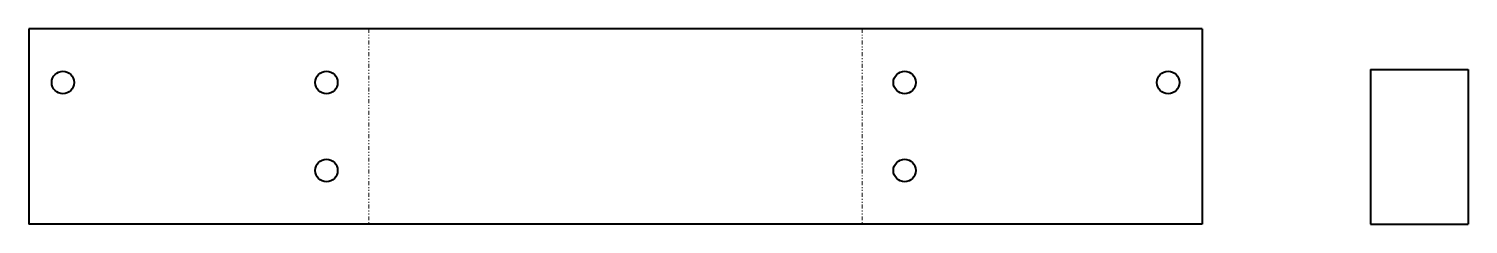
# Model space of a CAD drawing. Header units: millimetres. Extents: x 0 to 1475, y 0 to 200.
import ezdxf

# ---------------------------------------------------------------- set-up
doc = ezdxf.new("R2010")
doc.units = ezdxf.units.MM
doc.linetypes.add('K5LT_BASIC', pattern=[0])
doc.linetypes.add('K5LT_CHAIN_LINE_WITH_2_POINTS', pattern=[12, 4, -2, 1, -2, 1, -2])

msp = doc.modelspace()

# ---------------------------------------------------------------- linework, layer by layer
at = {"color": 7, "linetype": 'K5LT_BASIC', "lineweight": 40}
for p, q in [((0, 200), (0, 0)), ((332.1, 200), (0, 200)), ((364.9, 200), (332.1, 200)), ((837.6, 200), (364.9, 200)), ((870.4, 200), (837.6, 200)), ((1202.5, 200), (870.4, 200)), ((1202.5, 200), (1202.5, 0)), ((1375, 158.3), (1475, 158.3)), ((1375, 158.3), (1375, 0)), ((1475, 158.3), (1475, 0)), ((837.6, 0), (364.9, 0)), ((870.4, 0), (837.6, 0)), ((1202.5, 0), (870.4, 0)), ((1375, 0), (1475, 0)), ((332.1, 0), (0, 0)), ((364.9, 0), (332.1, 0))]:
    msp.add_line(p, q, dxfattribs=at)
at = {"color": 7, "linetype": 'K5LT_CHAIN_LINE_WITH_2_POINTS', "lineweight": 18}
for p, q in [((348.5, 200), (348.5, 0)), ((854, 200), (854, 0))]:
    msp.add_line(p, q, dxfattribs=at)
at = {"color": 7, "linetype": 'K5LT_BASIC', "lineweight": 40}
for centre in [(35, 145), (305, 145), (897.5, 145), (1167.5, 145), (305, 55), (897.5, 55)]:
    msp.add_circle(centre, 11.5, dxfattribs=at)

doc.saveas('drawing.dxf')
